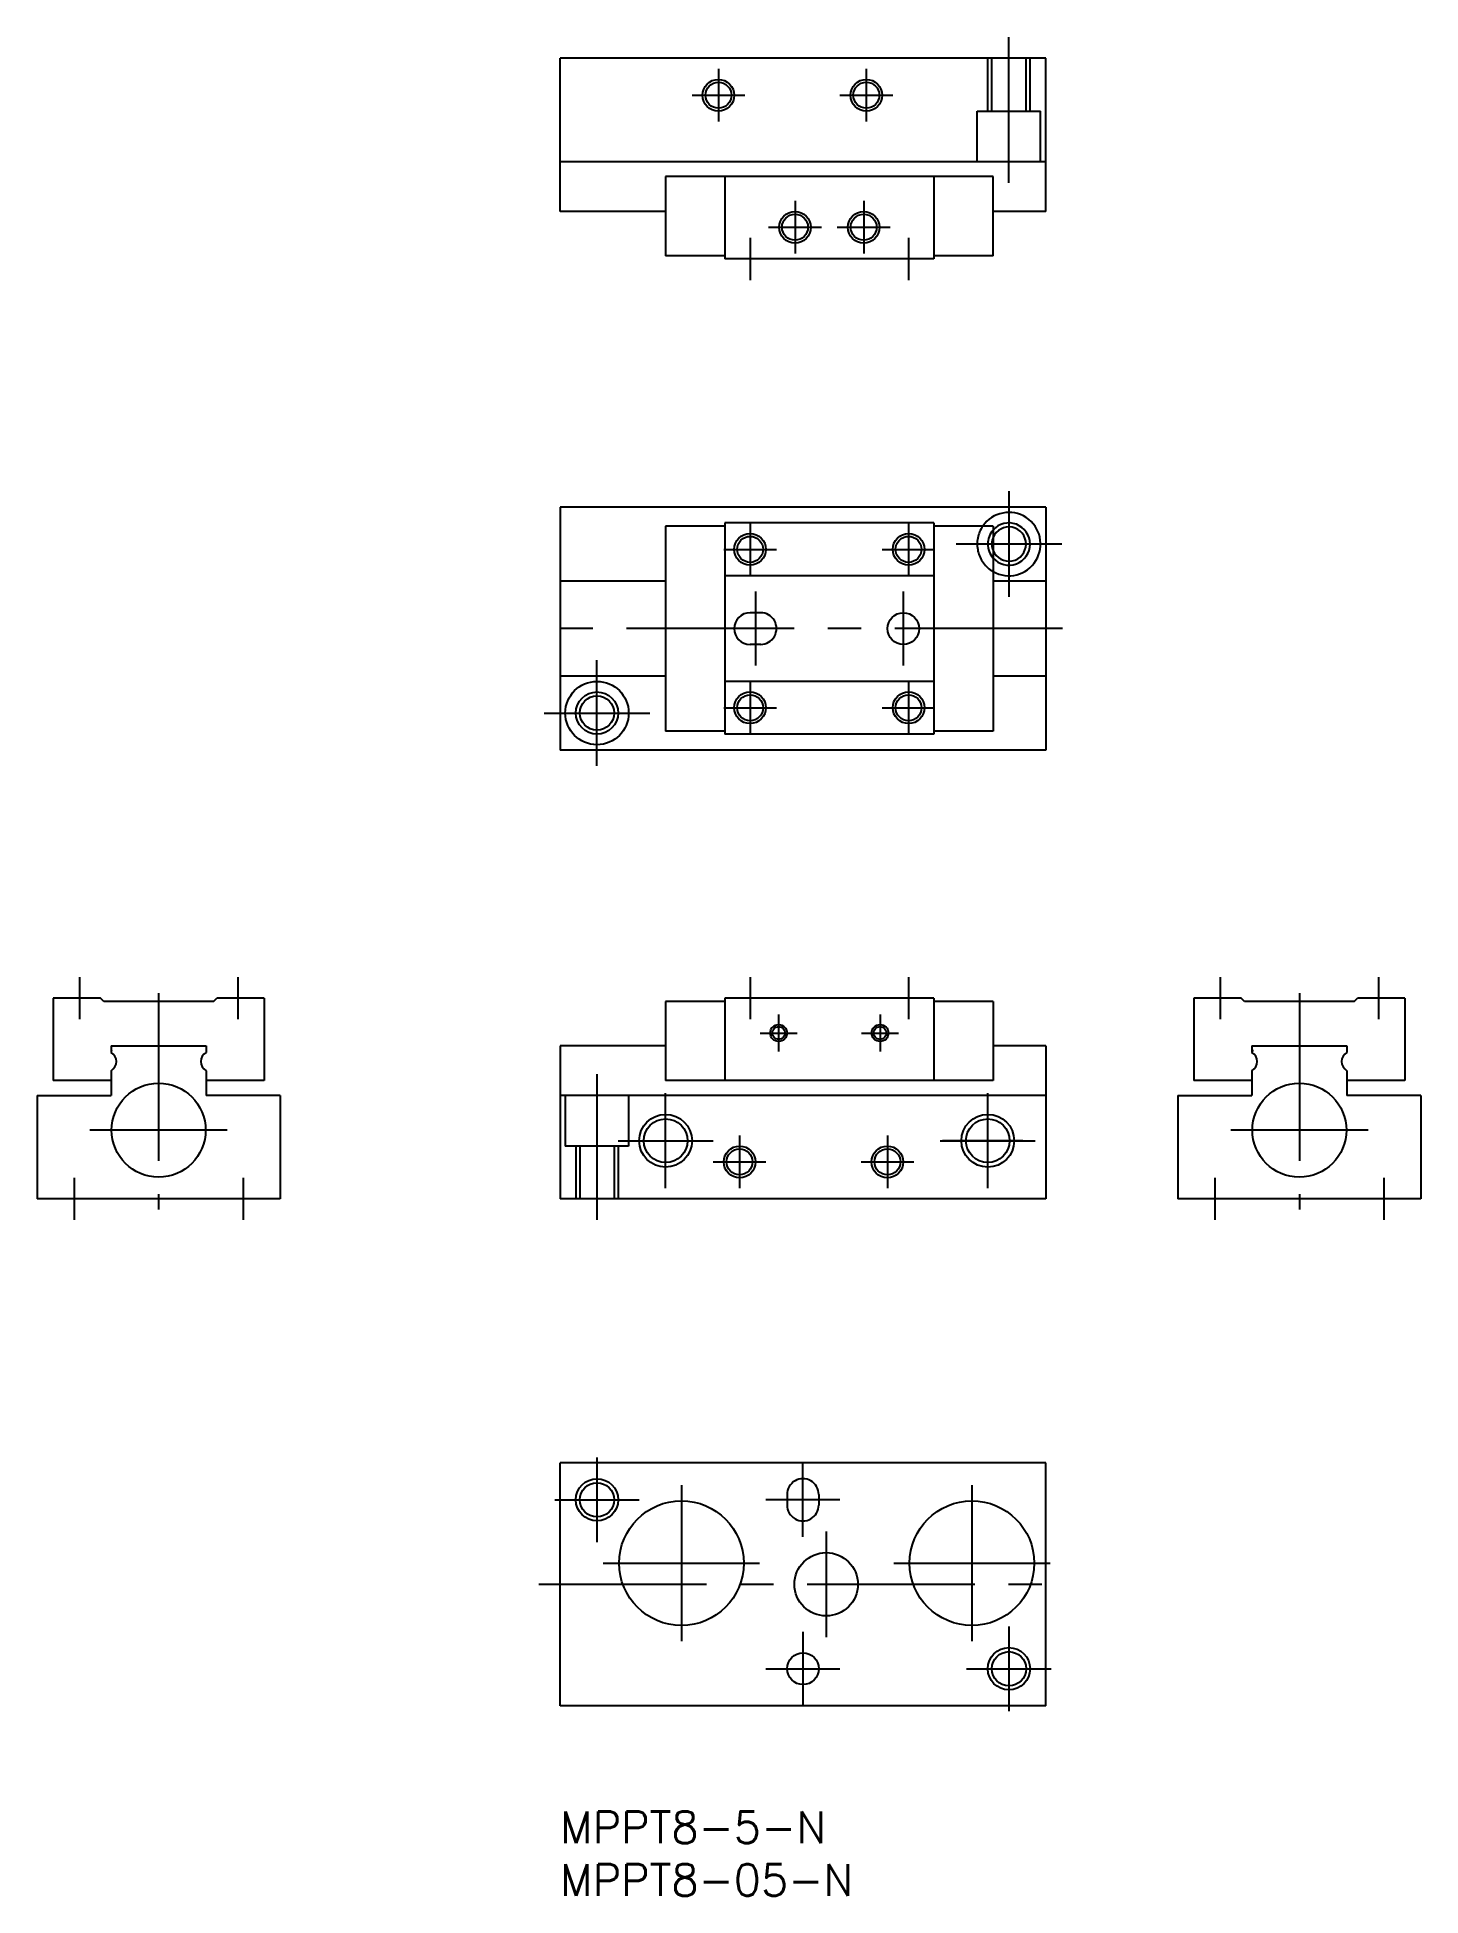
# Model space of a CAD drawing. Extents: x -50 to 82, y -8 to 168.
import ezdxf

# ---------------------------------------------------------------- set-up
doc = ezdxf.new("R2010")
doc.units = 0
doc.header["$LTSCALE"] = 0.5
doc.linetypes.add('CENTER', pattern=[50.8, 31.75, -6.35, 6.35, -6.35])
doc.linetypes.add('DASHED', pattern=[19.05, 12.7, -6.35])
for name, color, linetype in [('MSM_CENTER', 1, 'CENTER'), ('MSM_CONTINUOUS', 7, 'CONTINUOUS'), ('MSM_DASHED', 4, 'DASHED'), ('MSM_NARROW', 5, 'CONTINUOUS'), ('MSM_PART_NUMBER', 7, 'CONTINUOUS')]:
    doc.layers.add(name, color=color, linetype=linetype)
doc.styles.get("Standard").update_dxf_attribs({"font": 'txt.shx', "height": 3, "bigfont": 'bigfont.shx'})

# ---------------------------------------------------------------- blocks, each defined once
blk = doc.blocks.new('*U3')
at = {"layer": 'MSM_PART_NUMBER'}
blk.add_text('MPPT8-5-N', height=3, dxfattribs=at).set_placement((0, -3))
blk = doc.blocks.new('*U4')
at = {"layer": 'MSM_PART_NUMBER'}
blk.add_text('MPPT8-05-N', height=3, dxfattribs=at).set_placement((0, -8))

msp = doc.modelspace()

# ---------------------------------------------------------------- linework, layer by layer
at = {"layer": 'MSM_CENTER'}
for p, q in [((42.5, 154.2), (42.5, 168)), ((15, 165), (15, 160)), ((29, 165), (29, 160)), ((12.5, 162.5), (17.5, 162.5)), ((26.5, 162.5), (31.5, 162.5)), ((22.25, 152.5), (22.25, 147.5)), ((28.75, 152.5), (28.75, 147.5)), ((19.75, 150), (24.75, 150)), ((26.25, 150), (31.25, 150)), ((18, 149), (18, 145)), ((33, 149), (33, 145)), ((42.5, 124.99998), (42.5, 115)), ((18, 122), (18, 117)), ((33, 122), (33, 117)), ((47.5, 120), (37.5, 120)), ((15.5, 119.5), (20.5, 119.5)), ((30.5, 119.5), (35.5, 119.5)), ((18.5, 115.5), (18.5, 108.5)), ((32.5, 115.5), (32.5, 108.5)), ((47.571106, 112), (-2.06207, 112)), ((3.5, 99), (3.5, 109)), ((18, 107), (18, 102)), ((33, 107), (33, 102)), ((-1.5, 104), (8.5, 104)), ((15.5, 104.5), (20.5, 104.5)), ((30.5, 104.5), (35.5, 104.5)), ((-45.5, 79), (-45.5, 75)), ((-38, 77.486794), (-38, 56.993584)), ((-30.5, 79), (-30.5, 75)), ((18, 79), (18, 75)), ((33, 79), (33, 75)), ((62.5, 79), (62.5, 75)), ((70, 77.486794), (70, 56.993584)), ((77.5, 79), (77.5, 75)), ((20.7, 75.45), (20.7, 71.95)), ((30.3, 75.45), (30.3, 71.95)), ((18.95, 73.7), (22.45, 73.7)), ((28.55, 73.7), (32.05, 73.7)), ((3.5, 69.800003), (3.5, 56)), ((10, 59), (10, 68)), ((40.5, 59), (40.5, 68)), ((-31.5, 64.5), (-44.5, 64.5)), ((5.5, 63.5), (14.5, 63.5)), ((17, 64), (17, 59)), ((31, 64), (31, 59)), ((36, 63.5), (45, 63.5)), ((43.805237, 63.5), (36.198496, 63.5)), ((76.5, 64.5), (63.5, 64.5)), ((-46, 60), (-46, 56)), ((-30, 60), (-30, 56)), ((14.5, 61.5), (19.5, 61.5)), ((28.5, 61.5), (33.5, 61.5)), ((62, 60), (62, 56)), ((78, 60), (78, 56)), ((3.5, 33.5), (3.5, 25.5)), ((23, 26), (23, 33)), ((11.5, 30.900002), (11.5, 16.1)), ((39, 30.900002), (39, 16.1)), ((-0.5, 29.5), (7.5, 29.5)), ((26.5, 29.5), (19.5, 29.5)), ((25.199997, 26.5), (25.199997, 16.5)), ((4.100006, 23.5), (18.899994, 23.5)), ((31.600006, 23.5), (46.399994, 23.5)), ((-2, 21.5), (48, 21.5)), ((23, 17), (23, 10)), ((42.5, 17.5), (42.5, 9.5)), ((19.5, 13.5), (26.5, 13.5)), ((38.5, 13.5), (46.5, 13.5))]:
    msp.add_line(p, q, dxfattribs=at)
at = {"layer": 'MSM_CONTINUOUS'}
for p, q in [((46, 166), (0, 166)), ((0, 151.5), (0, 166)), ((46, 151.5), (46, 166)), ((46.000031, 156.2), (0, 156.2)), ((10, 154.8), (10, 147.3)), ((41, 154.8), (10, 154.8)), ((15.6, 154.8), (15.6, 147)), ((35.4, 154.8), (35.4, 147)), ((41, 147.3), (41, 154.8)), ((10.000005, 151.5), (0, 151.5)), ((46, 151.5), (41, 151.5)), ((15.6, 147.3), (10, 147.3)), ((35.4, 147), (15.6, 147)), ((41, 147.3), (35.4, 147.3)), ((46, 123.5), (0, 123.5)), ((0, 123.5), (0, 100.5)), ((46, 123.5), (46, 100.5)), ((10, 121.70001), (10, 102.3)), ((15.6, 121.70001), (10, 121.70001)), ((15.6, 122), (15.6, 102)), ((35.4, 122), (15.6, 122)), ((35.4, 122), (35.4, 102)), ((41, 121.70001), (35.4, 121.70001)), ((41, 121.70001), (41, 102.3)), ((10, 116.5), (0, 116.5)), ((35.4, 117.00002), (15.6, 117.00002)), ((46, 116.5), (41, 116.5)), ((19, 113.5), (18, 113.5)), ((19, 110.5), (18, 110.5)), ((10, 107.5), (0, 107.5)), ((46, 107.5), (41, 107.5)), ((35.4, 107.00002), (15.6, 107.00002)), ((15.6, 102.3), (10, 102.3)), ((41, 102.3), (35.4, 102.3)), ((46, 100.5), (0, 100.5)), ((35.4, 102), (15.6, 102)), ((-48, 77), (-48, 69.199997)), ((-43.5, 77), (-48, 77)), ((-43.20001, 76.700005), (-43.5, 77)), ((-32.79999, 76.700005), (-43.20001, 76.700005)), ((-32.79999, 76.700012), (-32.5, 77.000008)), ((-28, 77), (-32.5, 77)), ((-28, 77), (-28, 69.199997)), ((10, 76.700005), (10, 69.200005)), ((15.6, 76.700005), (10, 76.700005)), ((15.6, 77), (15.6, 69.200005)), ((35.4, 77), (15.6, 77)), ((35.4, 77), (35.4, 69.200005)), ((41, 76.700005), (35.4, 76.700005)), ((41, 76.700005), (41, 69.200005)), ((64.5, 77), (60, 77)), ((60, 77), (60, 69.199997)), ((64.799992, 76.700005), (64.5, 76.999992)), ((75.200016, 76.700005), (64.799992, 76.700005)), ((75.200016, 76.700005), (75.500008, 77)), ((80, 77), (75.5, 77)), ((80, 77), (80, 69.199997)), ((-42.5, 72.5), (-33.5, 72.5)), ((-42.5, 72.5), (-42.5, 71.866028)), ((-33.5, 72.5), (-33.5, 71.866028)), ((10, 72.5), (0, 72.5)), ((0, 72.5), (0, 58)), ((46, 72.5), (41, 72.5)), ((46, 72.5), (46, 58)), ((65.5, 72.5), (74.5, 72.5)), ((65.5, 72.5), (65.5, 71.866028)), ((74.5, 72.5), (74.5, 71.866028)), ((-42.5, 69.199997), (-48, 69.199997)), ((-42.5, 70.13398), (-42.5, 67.800003)), ((-33.5, 70.133972), (-33.5, 67.800003)), ((-28, 69.199997), (-33.5, 69.199997)), ((41, 69.200005), (10, 69.200005)), ((65.5, 69.199997), (60, 69.199997)), ((65.5, 70.13398), (65.5, 67.800003)), ((74.5, 70.133972), (74.5, 67.800003)), ((80, 69.199997), (74.5, 69.199997)), ((-49.5, 67.800003), (-49.5, 58)), ((-49.5, 67.800003), (-42.5, 67.800003)), ((-26.5, 67.800003), (-33.5, 67.800003)), ((-26.5, 67.800003), (-26.5, 58)), ((46.000031, 67.800003), (0, 67.800003)), ((58.5, 67.800003), (58.5, 58)), ((58.5, 67.800003), (65.5, 67.800003)), ((81.5, 67.800003), (74.5, 67.800003)), ((81.5, 67.800003), (81.5, 58)), ((-26.5, 58), (-49.5, 58)), ((46, 58), (0, 58)), ((81.5, 58), (58.5, 58)), ((46, 33), (0, 33)), ((0, 10), (0, 33)), ((46, 10), (46, 33)), ((21.5, 30), (21.5, 29)), ((24.5, 30), (24.5, 29)), ((46, 10), (0, 10))]:
    msp.add_line(p, q, dxfattribs=at)
for centre, radius in [((15, 162.5), 1.2295), ((29, 162.5), 1.2295), ((22.25, 150), 1.2295), ((28.75, 150), 1.2295), ((18, 119.5), 1.2295), ((33, 119.5), 1.2295), ((32.5, 112), 1.5), ((3.5, 104), 3), ((3.5, 104), 1.621), ((18, 104.5), 1.2295), ((33, 104.5), 1.2295), ((20.7, 73.7), 0.6105), ((30.3, 73.7), 0.6105), ((-38, 64.5), 4.45), ((70, 64.5), 4.45), ((10, 63.5), 2.067), ((40.5, 63.5), 2.067), ((17, 61.5), 1.2295), ((31, 61.5), 1.2295), ((3.5, 29.5), 1.621), ((11.5, 23.5), 5.9), ((39, 23.5), 5.9), ((25.199997, 21.5), 3), ((23, 13.5), 1.5), ((42.5, 13.5), 1.621)]:
    msp.add_circle(centre, radius, dxfattribs=at)
for centre, radius, start, end in [((42.5, 120), 3, 240, 145.48166), ((42.5, 120), 1.621, 202.27809545, 157.72190455), ((18, 112), 1.5, 90.000003, 270), ((19, 112), 1.5, 270, 90.000003), ((-43, 71), 0.999998, 300.00152, 60.000432), ((-42.15744, 70.839226), 1.2, 99.579329, 100.73281), ((-33, 71), 1.000004, 120.00211, 240.00165), ((65, 71), 0.999998, 300.00152, 60.000432), ((65.84256, 70.839226), 1.2, 99.579329, 100.73281), ((75, 71), 1.000004, 120.00211, 240.00165), ((23, 30), 1.5, 0, 180.000005), ((23, 29), 1.5, 180.000005, 0.00001)]:
    msp.add_arc(centre, radius, start, end, dxfattribs=at)
at = {"layer": 'MSM_DASHED'}
for p, q in [((40.5, 161), (40.5, 166)), ((40.879, 161), (40.879, 166)), ((44.121, 161), (44.121, 166)), ((44.5, 161), (44.5, 166)), ((39.5, 161), (45.5, 161)), ((39.5, 156.2), (39.5, 161)), ((45.5, 156.2), (45.5, 161)), ((0.5, 67.800003), (0.5, 63)), ((6.5, 67.800003), (6.5, 63)), ((6.5, 63), (0.5, 63)), ((1.5, 63), (1.5, 58)), ((1.879, 63), (1.879, 58)), ((5.121, 63), (5.121, 58)), ((5.5, 63), (5.5, 58))]:
    msp.add_line(p, q, dxfattribs=at)
for centre, radius, start, end in [((42.5, 120), 3, 145.48166, 240), ((42.5, 119.99999), 2, 138.59037789, 221.40962211), ((42.5, 119.99999), 1.621, 157.72190455, 202.27809545)]:
    msp.add_arc(centre, radius, start, end, dxfattribs=at)
at = {"layer": 'MSM_NARROW'}
for centre, radius in [((15, 162.5), 1.5), ((29, 162.5), 1.5), ((22.25, 150), 1.5), ((28.75, 150), 1.5), ((18, 119.5), 1.5), ((33, 119.5), 1.5), ((3.5, 104), 2), ((18, 104.5), 1.5), ((33, 104.5), 1.5), ((20.7, 73.7), 0.8), ((30.3, 73.7), 0.8), ((10, 63.5), 2.5), ((40.5, 63.5), 2.5), ((17, 61.5), 1.5), ((31, 61.5), 1.5), ((3.5, 29.5), 2), ((42.5, 13.5), 2)]:
    msp.add_circle(centre, radius, dxfattribs=at)
msp.add_arc((42.5, 120), 2, 221.40962211, 138.59037789, dxfattribs=at)

# ---------------------------------------------------------------- block references
at = {"layer": 'MSM_CONTINUOUS'}
for name in ['*U3', '*U4']:
    msp.add_blockref(name, (0, 0), dxfattribs=at)

doc.saveas('drawing.dxf')
